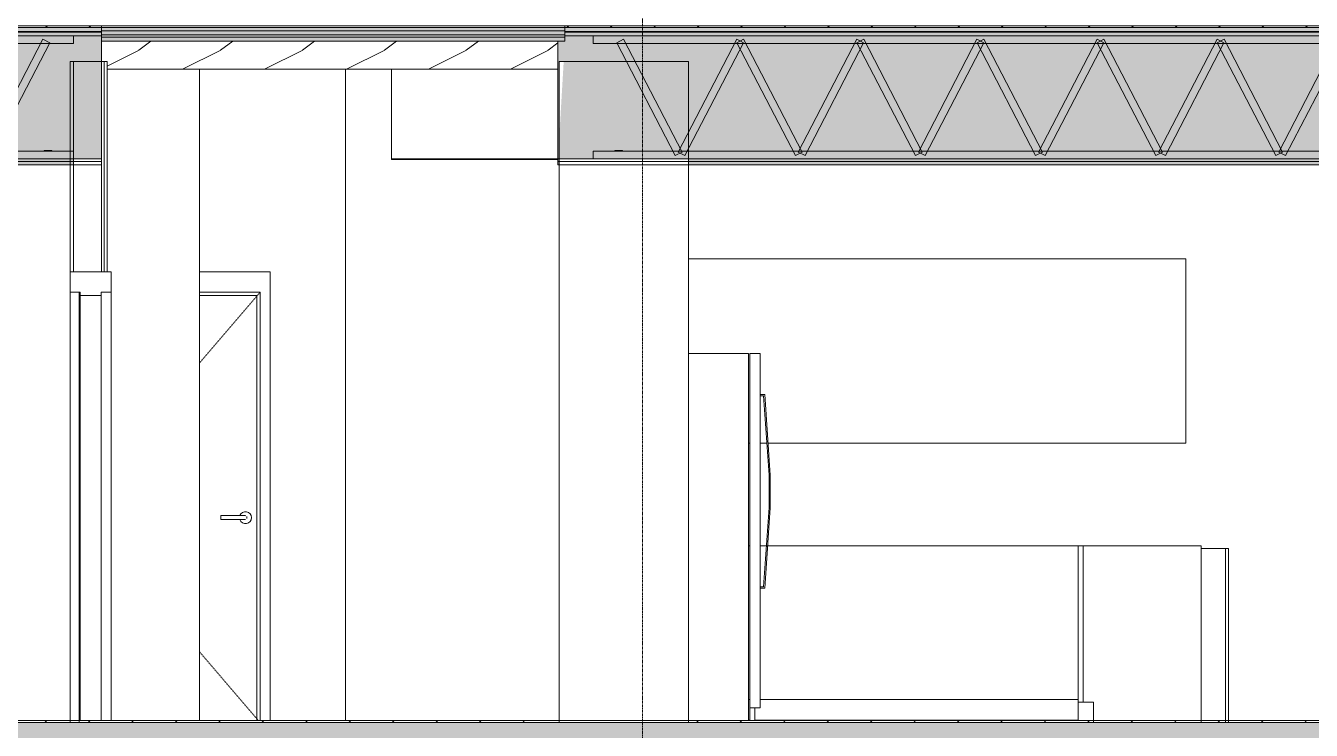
# Model space of a CAD drawing. Header units: inches. Extents: x 9661 to 15313, y -314 to 660.
# Drawn here: x 10346.7 to 10597.8, y -1.5 to 136 of the extents above; entities that cross this region are included whole.
import ezdxf

# ---------------------------------------------------------------- set-up
doc = ezdxf.new("R2010")
doc.units = ezdxf.units.IN
doc.header["$MEASUREMENT"] = 0
doc.linetypes.add('Dash 1_16_', pattern=[0.125, 0.0625, -0.0625])
doc.linetypes.add('Grid Line 1_2_', pattern=[0.875, 0.5, -0.125, 0.125, -0.125])
for name, color, linetype, lineweight in [('0-1', 7, 'Continuous', 5), ('0-2', 133, 'Continuous', 70), ('0-3', 55, 'Continuous', 9), ('0-4', 7, 'Continuous', 9), ('A-CLNG-2', 251, 'Continuous', 5), ('A-CLNG-3', 13, 'Continuous', 9), ('A-CLNG-PATT-1', 45, 'Continuous', 9), ('A-DOOR-2', 7, 'Dash 1_16_', 9), ('A-DOOR-3', 7, 'Continuous', 9), ('A-DOOR-4', 50, 'Continuous', 20), ('A-DOOR-FRAM-3', 7, 'Continuous', 9), ('A-DOOR-FRAM-4', 50, 'Continuous', 20), ('A-FLOR-3', 8, 'Continuous', 5), ('A-FLOR-8', 192, 'Continuous', 9), ('A-FLOR-LEVL-1', 51, 'Grid Line 1_2_', 9), ('A-FLOR-MCUT-1', 51, 'Continuous', 9), ('A-FLOR-PATT-1', 45, 'Continuous', 9), ('A-WALL-1', 253, 'Continuous', 9), ('A-WALL-2', 9, 'Continuous', 13), ('A-WALL-4', 250, 'Continuous', 13), ('I-WALL-1', 55, 'Continuous', 9), ('I-WALL-2', 7, 'Continuous', 9), ('Q-CASE-1', 7, 'Continuous', 9), ('Q-CASE-2', 253, 'Continuous', 9), ('Q-SPCQ-1', 7, 'Continuous', 9), ('S-BEAM-2', 7, 'Continuous', 9), ('S-BEAM-3', 55, 'Continuous', 9), ('S-GRID-1', 1, 'Grid Line 1_2_', 9)]:
    doc.layers.add(name, color=color, linetype=linetype, lineweight=lineweight)
pattern_1 = [(135, (11008.554, 72), (-4.24264, -4.24264), [])]
pattern_2 = [(0, (11008.554, 72), (15.36, 3.84), [1.267, -10.253, 1.267, -10.253, -61.44]), (0, (11008.554, 72), (15.36, 3.84), [-23.04, 1.267, -21.773, 1.267, -10.253, -26.88]), (0, (11008.554, 72), (15.36, 3.84), [-57.6, 1.267, -6.413, 1.267, -17.933]), (120, (11014.314, 73.92), (-11.005538, 11.38215), [1.267, -10.253, 1.267, -10.253, -61.44]), (120, (11014.314, 73.92), (-11.005538, 11.38215), [-23.04, 1.267, -21.773, 1.267, -10.253, -26.88]), (120, (11014.314, 73.92), (-11.005538, 11.38215), [-57.6, 1.267, -6.413, 1.267, -17.933]), (240, (11016.234, 81.6), (-4.354462, -15.22215), [1.267, -10.253, 1.267, -10.253, -61.44]), (240, (11016.234, 81.6), (-4.354462, -15.22215), [-23.04, 1.267, -21.773, 1.267, -10.253, -26.88]), (240, (11016.234, 81.6), (-4.354462, -15.22215), [-57.6, 1.267, -6.413, 1.267, -17.933])]
pattern_3 = [(0, (11008.554, 72), (0, 4.798), []), (315, (11008.554, 72), (4.798427, 0), [6.786, -6.786]), (45, (11008.554, 72), (4.798427, 0), [6.786, -6.786])]

# ---------------------------------------------------------------- blocks, each defined once
blk = doc.blocks.new('OD_CW_Upper Cabinet - OD_CW_Upper Cabinet-3856829-BUILDING SECTION - EAST_WEST - COURTYARD - LOOKING NORTH')
at = {"layer": 'Q-CASE-1'}
for p, q in [((10573.29, 226.5), (10476.16, 226.5)), ((10573.29, 226.5), (10573.29, 190.5)), ((10487.91, 190.5), (10488.16, 190.5)), ((10490.16, 190.5), (10491.48, 190.5)), ((10491.73, 190.5), (10573.29, 190.5))]:
    blk.add_line(p, q, dxfattribs=at)
blk = doc.blocks.new('OD_CW_Base Cabinet - OD_CW_Base Cabinet-V2-BUILDING SECTION - EAST_WEST - COURTYARD - LOOKING NORTH')
at = {"layer": 'Q-CASE-1'}
for p, q in [((10488.16, 34.5), (10487.91, 34.5)), ((10491.39, 34.5), (10490.16, 34.5)), ((10552.29, 34.5), (10491.64, 34.5)), ((10487.91, 4.5), (10488.16, 4.5)), ((10490.16, 4.5), (10552.29, 4.5)), ((10552.29, 4), (10552.29, 0.5)), ((10487.91, 0.5), (10488.16, 0.5)), ((10489.16, 0.5), (10552.29, 0.5))]:
    blk.add_line(p, q, dxfattribs=at)
blk = doc.blocks.new('OD_CW_Base Cabinet - OD_CW_Base Cabinet-3870047-BUILDING SECTION - EAST_WEST - COURTYARD - LOOKING NORTH')
at = {"layer": 'Q-CASE-2'}
for p, q in [((10552.29, 170.5), (10552.29, 140)), ((10553.29, 170.5), (10552.29, 170.5)), ((10553.29, 140), (10553.29, 170.5)), ((10553.29, 170.5), (10553.29, 140)), ((10576.29, 170.5), (10553.29, 170.5)), ((10576.29, 136), (10576.29, 170.5)), ((10552.29, 140), (10553.29, 140)), ((10553.29, 140), (10555.29, 140)), ((10555.29, 140), (10555.29, 136)), ((10555.29, 136), (10576.29, 136))]:
    blk.add_line(p, q, dxfattribs=at)
blk = doc.blocks.new('Refrigerator_-_Side-by-Side_6047 - 36_ X 30_-V3-BUILDING SECTION - EAST_WEST - COURTYARD - LOOKING NORTH')
at = {"layer": 'Q-SPCQ-1'}
for p, q in [((10487.91, 72), (10476.16, 72)), ((10487.91, 0.37), (10487.91, 72)), ((10488.16, 2.87), (10488.16, 72)), ((10488.16, 72), (10490.16, 72)), ((10490.16, 72), (10490.16, 2.87)), ((10491.07, 64), (10490.16, 64)), ((10490.16, 63.75), (10490.83, 63.75)), ((10490.83, 63.75), (10491.91, 48.28)), ((10492.16, 48.29), (10491.07, 64)), ((10491.91, 48.28), (10491.91, 41.95)), ((10492.16, 41.94), (10492.16, 48.29)), ((10491.91, 41.95), (10490.83, 26.48)), ((10491.07, 26.23), (10492.16, 41.94)), ((10490.83, 26.48), (10490.16, 26.48)), ((10490.16, 26.23), (10491.07, 26.23)), ((10489.16, 2.87), (10488.16, 2.87)), ((10488.16, 2.87), (10488.16, 0.37)), ((10490.16, 2.87), (10488.16, 2.87)), ((10489.16, 0.37), (10489.16, 2.87))]:
    blk.add_line(p, q, dxfattribs=at)
blk = doc.blocks.new('CTR - 1st Phase - Unit Layouts_rvt-1-BUILDING SECTION - EAST_WEST - COURTYARD - LOOKING NORTH')
at = {"layer": 'A-WALL-1'}
for p, q in [((10581.66, 34), (10576.29, 34)), ((10576.29, 34), (10576.29, 0)), ((10581.66, 0), (10581.66, 34)), ((10576.29, 0), (10581.66, 0))]:
    blk.add_line(p, q, dxfattribs=at)
at = {"layer": 'A-WALL-2'}
blk.add_line((10581.04, 0), (10581.04, 34), dxfattribs=at)
at = {"layer": '0-2'}
for name, p in [('OD_CW_Upper Cabinet - OD_CW_Upper Cabinet-3856829-BUILDING SECTION - EAST_WEST - COURTYARD - LOOKING NORTH', (0, -136)), ('Refrigerator_-_Side-by-Side_6047 - 36_ X 30_-V3-BUILDING SECTION - EAST_WEST - COURTYARD - LOOKING NORTH', (0, 0)), ('OD_CW_Base Cabinet - OD_CW_Base Cabinet-V2-BUILDING SECTION - EAST_WEST - COURTYARD - LOOKING NORTH', (0, 0)), ('OD_CW_Base Cabinet - OD_CW_Base Cabinet-3870047-BUILDING SECTION - EAST_WEST - COURTYARD - LOOKING NORTH', (0, -136))]:
    blk.add_blockref(name, p, dxfattribs=at)
blk = doc.blocks.new('HOLLOW METAL - UNIT DOOR-V12-BUILDING SECTION - EAST_WEST - COURTYARD - LOOKING NORTH')
at = {"layer": 'A-DOOR-2'}
for p, q in [((10392.5, 84), (10380.66, 70.19)), ((10380.66, 13.81), (10392.18, 0.37))]:
    blk.add_line(p, q, dxfattribs=at)
at = {"layer": 'A-DOOR-3'}
for p, q in [((10388.96, 40.39), (10384.82, 40.39)), ((10384.82, 40), (10384.82, 40.39)), ((10384.82, 39.61), (10384.82, 40)), ((10384.82, 39.61), (10388.96, 39.61))]:
    blk.add_line(p, q, dxfattribs=at)
at = {"layer": 'A-DOOR-3', "flags": 128}
for points in [[(10389.55, 40.39), (10389.55, 40.39), (10389.55, 40.39), (10389.54, 40.39), (10389.54, 40.39), (10389.54, 40.39), (10389.53, 40.39), (10389.53, 40.39), (10389.52, 40.39), (10389.51, 40.39), (10389.5, 40.39), (10389.49, 40.39), (10389.48, 40.39), (10389.47, 40.39), (10389.46, 40.39), (10389.45, 40.39), (10389.43, 40.39), (10389.42, 40.39), (10389.4, 40.39), (10389.39, 40.39), (10389.37, 40.39), (10389.35, 40.39), (10389.33, 40.39), (10389.32, 40.39), (10389.3, 40.39), (10389.28, 40.39), (10389.26, 40.39), (10389.24, 40.39), (10389.22, 40.39), (10389.19, 40.39), (10389.17, 40.39), (10389.15, 40.39), (10389.13, 40.39), (10389.1, 40.39), (10389.08, 40.39), (10389.06, 40.39), (10389.04, 40.39), (10389.01, 40.39), (10388.99, 40.39), (10388.96, 40.39), (10388.96, 40.39)], [(10388.96, 39.61), (10388.98, 39.61), (10389.01, 39.61), (10389.03, 39.61), (10389.05, 39.61), (10389.08, 39.61), (10389.1, 39.61), (10389.12, 39.61), (10389.14, 39.61), (10389.17, 39.61), (10389.19, 39.61), (10389.21, 39.61), (10389.23, 39.61), (10389.25, 39.61), (10389.27, 39.61), (10389.29, 39.61), (10389.31, 39.61), (10389.33, 39.61), (10389.35, 39.61), (10389.37, 39.61), (10389.38, 39.61), (10389.4, 39.61), (10389.41, 39.61), (10389.43, 39.61), (10389.44, 39.61), (10389.46, 39.61), (10389.47, 39.61), (10389.48, 39.61), (10389.49, 39.61), (10389.5, 39.61), (10389.51, 39.61), (10389.52, 39.61), (10389.52, 39.61), (10389.53, 39.61), (10389.54, 39.61), (10389.54, 39.61), (10389.54, 39.61), (10389.55, 39.61), (10389.55, 39.61), (10389.55, 39.61)]]:
    blk.add_lwpolyline(points, dxfattribs=at)
at = {"layer": 'A-DOOR-3'}
for centre, radius, start, end in [((10389.65, 40), 1.18, 360, 160.3657), ((10389.55, 40), 0.394, 75, 90), ((10389.55, 40), 0.394, 0, 30), ((10389.65, 40), 1.18, 199.5633, 360), ((10389.55, 40), 0.394, 270, 285), ((10389.55, 40), 0.394, 330, 0)]:
    blk.add_arc(centre, radius, start, end, dxfattribs=at)
at = {"layer": 'A-DOOR-FRAM-3'}
for p, q in [((10394.5, 88), (10380.66, 88)), ((10394.5, 0.37), (10394.5, 88)), ((10380.66, 84), (10392.5, 84)), ((10380.66, 83.37), (10391.88, 83.37)), ((10391.88, 83.37), (10391.88, 0.37)), ((10392.5, 84), (10392.5, 0.37))]:
    blk.add_line(p, q, dxfattribs=at)
blk = doc.blocks.new('HOLLOW METAL - UNIT DOOR-V18-BUILDING SECTION - EAST_WEST - COURTYARD - LOOKING NORTH')
at = {"layer": 'A-DOOR-4'}
for p, q in [((10357.16, 84), (10355.41, 84)), ((10355.41, 84), (10355.41, 0)), ((10357.16, 0), (10357.16, 84)), ((10355.41, 0), (10357.16, 0))]:
    blk.add_line(p, q, dxfattribs=at)
at = {"layer": 'A-DOOR-FRAM-3'}
for p, q in [((10357.35, 83.37), (10357.35, 0.37)), ((10361.48, 83.37), (10361.48, 0.37)), ((10363.41, 84), (10363.41, 0.37))]:
    blk.add_line(p, q, dxfattribs=at)
at = {"layer": 'A-DOOR-FRAM-4'}
for p, q in [((10355.41, 88), (10355.41, 84)), ((10363.41, 88), (10355.41, 88)), ((10363.41, 84), (10363.41, 88)), ((10355.41, 84), (10357.35, 84)), ((10357.35, 84), (10357.35, 83.37)), ((10357.35, 83.37), (10361.48, 83.37)), ((10361.48, 83.37), (10361.48, 84)), ((10361.48, 84), (10363.41, 84))]:
    blk.add_line(p, q, dxfattribs=at)
blk = doc.blocks.new('CTR - 1st Phase - Common Walls_rvt-1-BUILDING SECTION - EAST_WEST - COURTYARD - LOOKING NORTH')
at = {"layer": 'A-WALL-4'}
for p, q in [((10356.04, 129), (10356.04, 88)), ((10361.54, 129), (10361.54, 88)), ((10362.04, 129), (10362.04, 88))]:
    blk.add_line(p, q, dxfattribs=at)
at = {"layer": 'I-WALL-1'}
for p, q in [((10380.66, 0.37), (10380.66, 127.5)), ((10409.16, 0.37), (10409.16, 127.5)), ((10418.16, 127.5), (10418.16, 109.87)), ((10450.69, 109.87), (10418.16, 109.87))]:
    blk.add_line(p, q, dxfattribs=at)
at = {"layer": 'I-WALL-2'}
for p, q in [((10362.66, 129), (10355.41, 129)), ((10355.41, 129), (10355.41, 88)), ((10362.66, 88), (10362.66, 129)), ((10476.16, 129), (10450.91, 129)), ((10450.91, 129), (10450.91, 0)), ((10476.16, 0), (10476.16, 129)), ((10355.41, 88), (10362.66, 88)), ((10450.91, 0), (10476.16, 0))]:
    blk.add_line(p, q, dxfattribs=at)
at = {"layer": '0-4'}
for name in ['HOLLOW METAL - UNIT DOOR-V18-BUILDING SECTION - EAST_WEST - COURTYARD - LOOKING NORTH', 'HOLLOW METAL - UNIT DOOR-V12-BUILDING SECTION - EAST_WEST - COURTYARD - LOOKING NORTH']:
    blk.add_blockref(name, (0, 0), dxfattribs=at)
blk = doc.blocks.new('LVL-Laminated Veneer Lumber - 4X6 S_ PINE - NO_ 1-1619293-BUILDING SECTION - EAST_WEST - COURTYARD - LOOKING NORTH')
at = {"layer": 'S-BEAM-3'}
h = blk.add_hatch(dxfattribs=at)
h.set_pattern_fill('FP_15', color=256, style=0, pattern_type=2)
h.set_pattern_definition([(216.87, (11014.952, 87.994), (47.980943, 31.987086), [7.997, -71.971]), (206.565, (11024.548, 83.196), (-15.993714, -15.99413), [17.881, -17.881]), (198.435, (11024.548, 75.199), (-31.98674, -15.99388), [10.115, -40.461])])
h.paths.add_polyline_path([(10410.29, 127.5), (10450.69, 127.54), (10450.69, 133), (10361.54, 133), (10361.54, 129), (10362.66, 129), (10362.66, 127.5), (10409.87, 127.5)], flags=0)
blk.add_line((10362.66, 127.5), (10450.69, 127.5), dxfattribs=at)
blk = doc.blocks.new('TRUSS - 24_-2435522-BUILDING SECTION - EAST_WEST - COURTYARD - LOOKING NORTH')
at = {"layer": 'S-BEAM-2'}
for p, q in [((10843.41, 134), (10457.54, 134)), ((10457.54, 134), (10457.54, 132.5)), ((10463.49, 133.35), (10462.16, 132.65)), ((10474.92, 111.35), (10463.49, 133.35)), ((10485.59, 133.35), (10474.16, 111.35)), ((10486.92, 132.65), (10485.59, 133.35)), ((10486.94, 133.35), (10485.61, 132.65)), ((10498.38, 111.35), (10486.94, 133.35)), ((10509.05, 133.35), (10497.62, 111.35)), ((10510.38, 132.65), (10509.05, 133.35)), ((10510.4, 133.35), (10509.07, 132.65)), ((10521.84, 111.35), (10510.4, 133.35)), ((10532.51, 133.35), (10521.08, 111.35)), ((10533.84, 132.65), (10532.51, 133.35)), ((10533.86, 133.35), (10532.53, 132.65)), ((10545.3, 111.35), (10533.86, 133.35)), ((10555.97, 133.35), (10544.53, 111.35)), ((10557.3, 132.65), (10555.97, 133.35)), ((10557.32, 133.35), (10555.99, 132.65)), ((10568.75, 111.35), (10557.32, 133.35)), ((10579.43, 133.35), (10567.99, 111.35)), ((10580.76, 132.65), (10579.43, 133.35)), ((10580.78, 133.35), (10579.45, 132.65)), ((10592.21, 111.35), (10580.78, 133.35)), ((10602.88, 133.35), (10591.45, 111.35)), ((10457.54, 132.5), (10843.41, 132.5)), ((10462.16, 132.65), (10473.59, 110.65)), ((10475.49, 110.65), (10486.92, 132.65)), ((10485.61, 132.65), (10497.05, 110.65)), ((10498.95, 110.65), (10510.38, 132.65)), ((10509.07, 132.65), (10520.51, 110.65)), ((10522.41, 110.65), (10533.84, 132.65)), ((10532.53, 132.65), (10543.96, 110.65)), ((10545.86, 110.65), (10557.3, 132.65)), ((10555.99, 132.65), (10567.42, 110.65)), ((10569.32, 110.65), (10580.76, 132.65)), ((10579.45, 132.65), (10590.88, 110.65)), ((10592.78, 110.65), (10604.22, 132.65)), ((10843.41, 111.5), (10457.54, 111.5)), ((10457.54, 111.5), (10457.54, 110)), ((10461.76, 111.62), (10461.76, 111.56)), ((10463.26, 111.62), (10461.76, 111.62)), ((10461.76, 111.56), (10463.26, 111.56)), ((10463.26, 111.56), (10463.26, 111.62)), ((10473.59, 110.65), (10474.92, 111.35)), ((10474.16, 111.35), (10475.49, 110.65)), ((10497.05, 110.65), (10498.38, 111.35)), ((10497.62, 111.35), (10498.95, 110.65)), ((10520.51, 110.65), (10521.84, 111.35)), ((10521.08, 111.35), (10522.41, 110.65)), ((10543.96, 110.65), (10545.3, 111.35)), ((10544.53, 111.35), (10545.86, 110.65)), ((10567.42, 110.65), (10568.75, 111.35)), ((10567.99, 111.35), (10569.32, 110.65)), ((10590.88, 110.65), (10592.21, 111.35)), ((10591.45, 111.35), (10592.78, 110.65)), ((10457.54, 110), (10843.41, 110))]:
    blk.add_line(p, q, dxfattribs=at)
blk = doc.blocks.new('TRUSS - 24_-2435216-BUILDING SECTION - EAST_WEST - COURTYARD - LOOKING NORTH')
at = {"layer": 'S-BEAM-2'}
for p, q in [((10356.04, 134), (9988.44, 134)), ((10350.09, 133.35), (10338.66, 111.35)), ((10351.42, 132.65), (10350.09, 133.35)), ((10356.04, 132.5), (10356.04, 134)), ((9988.44, 132.5), (10356.04, 132.5)), ((10339.99, 110.65), (10351.42, 132.65)), ((10356.04, 111.5), (9988.44, 111.5)), ((10351.82, 111.62), (10350.32, 111.62)), ((10350.32, 111.62), (10350.32, 111.56)), ((10350.32, 111.56), (10351.82, 111.56)), ((10351.82, 111.56), (10351.82, 111.62)), ((10356.04, 110), (10356.04, 111.5)), ((9988.44, 110), (10356.04, 110))]:
    blk.add_line(p, q, dxfattribs=at)
blk = doc.blocks.new('CTR - 1st Phase - Structure_rvt-1-BUILDING SECTION - EAST_WEST - COURTYARD - LOOKING NORTH')
at = {"layer": '0-3'}
for name in ['TRUSS - 24_-2435216-BUILDING SECTION - EAST_WEST - COURTYARD - LOOKING NORTH', 'TRUSS - 24_-2435522-BUILDING SECTION - EAST_WEST - COURTYARD - LOOKING NORTH', 'LVL-Laminated Veneer Lumber - 4X6 S_ PINE - NO_ 1-1619293-BUILDING SECTION - EAST_WEST - COURTYARD - LOOKING NORTH']:
    blk.add_blockref(name, (0, 0), dxfattribs=at)

msp = doc.modelspace()

# ---------------------------------------------------------------- hatches: boundary and pattern name
at = {"layer": 'A-CLNG-2'}
h = msp.add_hatch(color=256, dxfattribs=at)
h.paths.add_polyline_path([(12081.0644, 109.5), (12081.69096, 109.5), (12081.6894, 110), (11742.7394, 109.99202), (11742.7394, 109.5), (12059.09911, 109.5)], flags=0)
h.paths.add_polyline_path([(11439.42981, 109.5), (11470.0394, 109.5), (11470.0394, 109.875), (11473.5394, 109.875), (11473.5394, 109.5), (11641.2394, 109.50759), (11641.2394, 109.875), (11646.7394, 109.875), (11646.7394, 110), (11284.28783, 109.95887), (11284.2894, 109.5), (11437.42981, 109.5)], flags=0)
h.paths.add_polyline_path([(10814.49096, 109.5), (10814.4894, 110), (10476.1644, 110), (10476.1644, 109.5), (10814.4894, 109.5)], flags=0)
h.paths.add_polyline_path([(10450.6894, 109.5), (10450.9144, 109.50031), (10450.9144, 110), (10450.6894, 110), (10450.6894, 109.875)], flags=0)
h.paths.add_polyline_path([(10035.43186, 109.5), (10356.0394, 109.50798), (10356.0394, 110), (10017.08783, 110), (10017.0894, 109.5), (10018.24409, 109.5)], flags=0)
at = {"layer": 'A-CLNG-PATT-1'}
h = msp.add_hatch(dxfattribs=at)
h.set_pattern_fill('FP_5', color=256, style=0, pattern_type=2)
h.set_pattern_definition([(0, (11008.554, 72), (30.72, 7.68), [1.267, -21.773, 1.267, -21.773, -122.88]), (0, (11008.554, 72), (30.72, 7.68), [-46.08, 1.267, -44.813, 1.267, -21.773, -53.76]), (0, (11008.554, 72), (30.72, 7.68), [-115.2, 1.267, -14.093, 1.267, -37.133]), (120, (11020.074, 75.84), (-22.011075, 22.7643), [1.267, -21.773, 1.267, -21.773, -122.88]), (120, (11020.074, 75.84), (-22.011075, 22.7643), [-46.08, 1.267, -44.813, 1.267, -21.773, -53.76]), (120, (11020.074, 75.84), (-22.011075, 22.7643), [-115.2, 1.267, -14.093, 1.267, -37.133]), (240, (11023.914, 91.2), (-8.708925, -30.4443), [1.267, -21.773, 1.267, -21.773, -122.88]), (240, (11023.914, 91.2), (-8.708925, -30.4443), [-46.08, 1.267, -44.813, 1.267, -21.773, -53.76]), (240, (11023.914, 91.2), (-8.708925, -30.4443), [-115.2, 1.267, -14.093, 1.267, -37.133])])
h.paths.add_polyline_path([(11743.3394, 108.875), (12081.6894, 108.875), (12081.6894, 109.5), (11742.7394, 109.49), (11742.7394, 108.875)], flags=0)
h.paths.add_polyline_path([(11284.78259, 108.875), (11470.0394, 108.875), (11470.0394, 109.5), (11284.28783, 109.5), (11284.2894, 108.875)], flags=0)
h.paths.add_polyline_path([(11473.5394, 108.875), (11641.2394, 108.875), (11641.2394, 109.5), (11473.5394, 109.5), (11473.5394, 109.20134)], flags=0)
h.paths.add_polyline_path([(10814.49096, 108.875), (10814.4894, 109.5), (10476.1644, 109.5), (10476.1644, 108.875), (10814.4894, 108.875)], flags=0)
h.paths.add_polyline_path([(10450.6894, 108.875), (10450.9144, 108.87539), (10450.9144, 109.5), (10450.6894, 109.5)], flags=0)
h.paths.add_polyline_path([(10355.4144, 108.875), (10356.0394, 108.875), (10356.0394, 109.5), (10017.0894, 109.5), (10017.0894, 108.875), (10352.97539, 108.875)], flags=0)
at = {"layer": 'A-FLOR-3'}
h = msp.add_hatch(color=256, dxfattribs=at)
h.paths.add_polyline_path([(11787.3644, 134.75), (12110.3394, 134.75), (12110.3394, 134.875), (11737.2394, 134.875), (11737.2394, 134.75), (11783.1894, 134.75)], flags=0)
h.paths.add_polyline_path([(11305.9394, 134.75), (11646.7394, 134.75), (11646.7394, 134.875), (11250.1394, 134.875), (11250.1394, 134.75), (11284.07761, 134.75)], flags=0)
h.paths.add_polyline_path([(10644.2769, 134.75), (10843.1394, 134.75), (10843.1394, 134.875), (10452.0394, 134.875), (10452.0394, 134.75), (10638.22636, 134.75)], flags=0)
h.paths.add_polyline_path([(10355.4144, 134.75), (10361.5394, 134.75), (10361.5394, 134.875), (9988.4394, 134.875), (9988.4394, 134.75), (10352.97539, 134.75)], flags=0)
h = msp.add_hatch(color=256, dxfattribs=at)
h.paths.add_polyline_path([(11737.2394, 133.75), (11737.2394, 134.25), (11646.7394, 134.25), (11646.7394, 133.75), (11736.17348, 133.75)], flags=0)
h.paths.add_polyline_path([(10452.0394, 133.75), (10452.0394, 134.25), (10361.5394, 134.25), (10361.5394, 133.75), (10450.6894, 133.75)], flags=0)
at = {"layer": 'A-FLOR-PATT-1'}
h = msp.add_hatch(dxfattribs=at)
h.set_pattern_fill('FP_3', color=256, style=0, pattern_type=2)
h.set_pattern_definition(pattern_2)
h.paths.add_polyline_path([(11741.4269, 134.875), (12110.3394, 134.875), (12110.3394, 135.625), (11737.2394, 135.625), (11737.2394, 134.875), (11741.4019, 134.875)], flags=0)
h.paths.add_polyline_path([(11250.1394, 134.875), (11646.7394, 134.875), (11646.7394, 135.625), (11256.2644, 135.61535), (11256.2644, 135), (11252.29565, 135), (11252.2644, 135), (11250.1394, 135)], flags=0)
h.paths.add_polyline_path([(10842.74592, 134.875), (10843.1394, 134.875), (10843.1394, 135.625), (10452.0394, 135.625), (10452.0394, 134.875), (10842.5144, 134.875)], flags=0)
h.paths.add_polyline_path([(10356.0394, 134.875), (10361.5394, 134.875), (10361.5394, 135.625), (9988.4394, 135.62437), (9988.4394, 134.875), (10355.4144, 134.875)], flags=0)
h = msp.add_hatch(dxfattribs=at)
h.set_pattern_fill('FP_2', color=256, style=0, pattern_type=2)
h.set_pattern_definition(pattern_1)
h.paths.add_polyline_path([(11741.6144, 135.625), (12109.7144, 135.625), (12109.7144, 136), (11737.2394, 136), (11737.2394, 135.625), (11741.4269, 135.625)], flags=0)
h.paths.add_polyline_path([(11616.60981, 135.625), (11646.7394, 135.625), (11646.7394, 136), (11256.2644, 135.99421), (11256.2644, 135.625), (11610.85981, 135.625)], flags=0)
h.paths.add_polyline_path([(10509.05611, 135.625), (10842.5144, 135.625), (10842.5144, 136), (10452.0394, 136), (10452.0394, 135.625), (10487.9144, 135.625)], flags=0)
h.paths.add_polyline_path([(10358.70815, 135.625), (10361.5394, 135.625), (10361.5394, 136), (10336.82911, 136), (9989.0644, 136), (9989.0644, 135.625), (10358.35748, 135.625)], flags=0)
h = msp.add_hatch(dxfattribs=at)
h.set_pattern_fill('FP_4', color=256, style=0, pattern_type=2)
h.set_pattern_definition(pattern_3)
h.paths.add_polyline_path([(11679.7394, 135), (11737.2394, 135), (11737.2394, 135.625), (11646.7394, 135.625), (11646.7394, 135), (11671.58836, 135)], flags=0)
h.paths.add_polyline_path([(10370.9894, 135), (10452.0394, 135), (10452.0394, 135.625), (10361.5394, 135.625), (10361.5394, 135), (10369.12167, 135)], flags=0)
h = msp.add_hatch(dxfattribs=at)
h.set_pattern_fill('FP_1', color=256, style=0, pattern_type=2)
h.set_pattern_definition([(161.57, (11009.034, 72.48), (-3.8399538, -1.54e-05), [0, -27.322, 3.034, 0]), (18.43, (11008.074, 72.48), (-3.8399538, 1.54e-05), [0, -27.322, 3.034, 0]), (108.43, (11009.034, 72.48), (1.919622, -9.6005246), [9.106, -21.25]), (71.57, (11008.074, 72.48), (1.919622, 9.6005246), [9.106, -21.25])])
h.paths.add_polyline_path([(12081.6894, 110), (12087.6894, 110), (12089.10502, 111.5), (12091.2144, 111.5), (12089.9394, 110), (12115.8394, 110), (12115.8394, 134), (11737.2394, 134), (11737.2394, 110), (12059.09911, 110)], flags=0)
h.paths.add_polyline_path([(11250.1394, 110), (11646.7394, 110), (11646.7394, 134), (11250.1394, 134), (11250.1394, 116.44789)], flags=0)
h.paths.add_polyline_path([(10831.98173, 110), (10848.6394, 110), (10848.6394, 134), (10843.4144, 134), (10843.4144, 132.8), (10843.1394, 134), (10452.0394, 134), (10452.0394, 133), (10450.6894, 133), (10450.6894, 110), (10819.9894, 110), (10821.43627, 111.5), (10824.0144, 111.5), (10822.7394, 110)], flags=0)
h.paths.add_polyline_path([(10361.5394, 110), (10361.5394, 134), (9982.9394, 134), (9982.9394, 110), (10358.35748, 110)], flags=0)
h.paths.add_polyline_path([(10450.9144, 113.83333), (10450.9144, 129), (10451.80461, 129), (10451.71908, 127.54277)], flags=0)
h.paths.add_polyline_path([(12108.92377, 132.5), (12110.3394, 134), (12109.01752, 132.5), (12108.97065, 132.5)], flags=0)
h.paths.add_polyline_path([(10841.8644, 132.5), (10841.69252, 132.5), (10842.74592, 133.53709), (10842.2894, 133)], flags=0)
h = msp.add_hatch(dxfattribs=at)
h.set_pattern_fill('FP_4', color=256, style=0, pattern_type=2)
h.set_pattern_definition(pattern_3)
h.paths.add_polyline_path([(11743.3394, 134), (12110.3394, 134), (12110.3394, 134.75), (11737.2394, 134.75), (11737.2394, 134), (11741.4269, 134)], flags=0)
h.paths.add_polyline_path([(11522.48481, 134), (11646.7394, 134), (11646.7394, 134.75), (11250.1394, 134.75), (11250.1394, 134), (11499.36136, 134)], flags=0)
h.paths.add_polyline_path([(10487.9144, 134), (10843.1394, 134), (10843.1394, 134.75), (10452.0394, 134.75), (10452.0394, 134), (10476.1644, 134)], flags=0)
h.paths.add_polyline_path([(10356.9019, 134), (10361.5394, 134), (10361.5394, 134.75), (9988.4394, 134.75), (9988.4394, 134), (10356.0394, 134)], flags=0)
h = msp.add_hatch(dxfattribs=at)
h.set_pattern_fill('FP_3', color=256, style=0, pattern_type=2)
h.set_pattern_definition(pattern_2)
h.paths.add_polyline_path([(11735.3644, 134.25), (11737.2394, 134.25), (11737.2394, 135), (11646.7394, 135), (11646.7394, 134.25), (11718.1144, 134.25)], flags=0)
h.paths.add_polyline_path([(10452.0394, 134.25), (10452.0394, 135), (10361.5394, 135), (10361.5394, 134.25), (10450.9144, 134.25)], flags=0)
h = msp.add_hatch(dxfattribs=at)
h.set_pattern_fill('FP_4', color=256, style=0, pattern_type=2)
h.set_pattern_definition(pattern_3)
h.paths.add_polyline_path([(11737.2394, 133), (11737.2394, 133.75), (11646.7394, 133.75), (11646.7394, 133), (11736.17348, 133)], flags=0)
h.paths.add_polyline_path([(10450.6894, 133), (10452.0394, 133), (10452.0394, 133.75), (10361.5394, 133.75), (10361.5394, 133), (10444.47098, 133)], flags=0)
h = msp.add_hatch(dxfattribs=at)
h.set_pattern_fill('FP_2', color=256, style=0, pattern_type=2)
h.set_pattern_definition(pattern_1)
h.paths.add_polyline_path([(11482.1644, 0), (11641.2394, 0), (11641.2394, 0.375), (11473.5394, 0.375), (11473.5394, 0), (11476.1644, 0)], flags=0)
h.paths.add_polyline_path([(11294.8418, 0), (11470.0394, 0), (11470.0394, 0.375), (11284.2894, 0.375), (11284.2894, 0), (11289.4597, 0)], flags=0)
h.paths.add_polyline_path([(11741.4269, 0), (12081.0644, 0), (12081.0644, 0.375), (11646.7394, 0.375), (11646.7394, 0), (11737.3019, 0)], flags=0)
h.paths.add_polyline_path([(10379.88586, 0), (10450.9144, 0), (10450.9144, 0.375), (10017.0894, 0.375), (10017.0894, 0), (10362.6644, 0)], flags=0)
h.paths.add_polyline_path([(10476.1644, 0), (10576.2894, 0), (10574.32065, 0.375), (10476.1644, 0.375), (10476.1644, 0.15894)], flags=0)
h.paths.add_polyline_path([(10576.2894, 0), (10813.8644, 0), (10813.8644, 0.375), (10576.2894, 0.375), (10576.2894, 0.11181)], flags=0)
h = msp.add_hatch(dxfattribs=at)
h.set_pattern_fill('FP_3', color=256, style=0, pattern_type=2)
h.set_pattern_definition(pattern_2)
h.paths.add_polyline_path([(11327.13436, -3), (12081.1894, -3), (12081.1487, 0), (11284.2894, 0), (11284.2894, -3), (11305.60598, -3)], flags=0)
h.paths.add_polyline_path([(10035.43186, -3), (10814.4894, -3), (10814.4894, 0), (10017.0894, 0), (10017.0894, -3)], flags=0)

# ---------------------------------------------------------------- linework, layer by layer
at = {"layer": 'A-CLNG-3'}
for p, q in [((10361.5394, 110), (10017.08783, 110)), ((10361.5394, 109.5), (10017.08783, 109.5)), ((10017.08783, 108.875), (10361.5394, 108.875)), ((10361.5394, 108.875), (10361.5394, 110)), ((10814.49096, 110), (10418.1644, 110)), ((10450.6894, 110), (10450.6894, 108.875)), ((10814.49096, 109.5), (10450.6894, 109.5)), ((10450.6894, 108.875), (10814.49096, 108.875))]:
    msp.add_line(p, q, dxfattribs=at)
at = {"layer": 'A-FLOR-8'}
for p, q in [((10842.5144, 136), (9989.0644, 136)), ((10361.5394, 110), (10361.5394, 133)), ((10361.5394, 133), (10450.6894, 133)), ((10450.6894, 133), (10450.6894, 110)), ((10813.8644, 0.375), (10017.0894, 0.375))]:
    msp.add_line(p, q, dxfattribs=at)
at = {"layer": 'A-FLOR-LEVL-1'}
for p, q in [((9660.52836, 136), (12376.05907, 136)), ((9660.52836, 0), (12376.05907, 0))]:
    msp.add_line(p, q, dxfattribs=at)
at = {"layer": 'A-FLOR-MCUT-1'}
for p, q in [((10843.1394, 135.625), (9989.0644, 135.625)), ((10361.5394, 135), (10361.5394, 136)), ((10452.0394, 136), (10452.0394, 135)), ((10361.5394, 134.875), (9988.4394, 134.875)), ((10361.5394, 134.75), (9988.4394, 134.75)), ((10361.5394, 134), (9988.4394, 134)), ((10452.0394, 135), (10361.5394, 135)), ((10361.5394, 133), (10361.5394, 134.875)), ((10452.0394, 134.25), (10361.5394, 134.25)), ((10452.0394, 133.75), (10361.5394, 133.75)), ((10452.0394, 134.875), (10452.0394, 133)), ((10843.1394, 134.875), (10452.0394, 134.875)), ((10843.1394, 134.75), (10452.0394, 134.75)), ((10843.1394, 134), (10452.0394, 134)), ((10452.0394, 133), (10450.6894, 133)), ((10814.4894, 0), (10017.0894, 0))]:
    msp.add_line(p, q, dxfattribs=at)
at = {"layer": 'S-GRID-1'}
msp.add_line((10467.1894, -159.83557), (10467.1894, 428.67161), dxfattribs=at)

# ---------------------------------------------------------------- block references
at = {"layer": '0-1'}
for name in ['CTR - 1st Phase - Structure_rvt-1-BUILDING SECTION - EAST_WEST - COURTYARD - LOOKING NORTH', 'CTR - 1st Phase - Common Walls_rvt-1-BUILDING SECTION - EAST_WEST - COURTYARD - LOOKING NORTH', 'CTR - 1st Phase - Unit Layouts_rvt-1-BUILDING SECTION - EAST_WEST - COURTYARD - LOOKING NORTH']:
    msp.add_blockref(name, (0, 0), dxfattribs=at)

doc.saveas('drawing.dxf')
